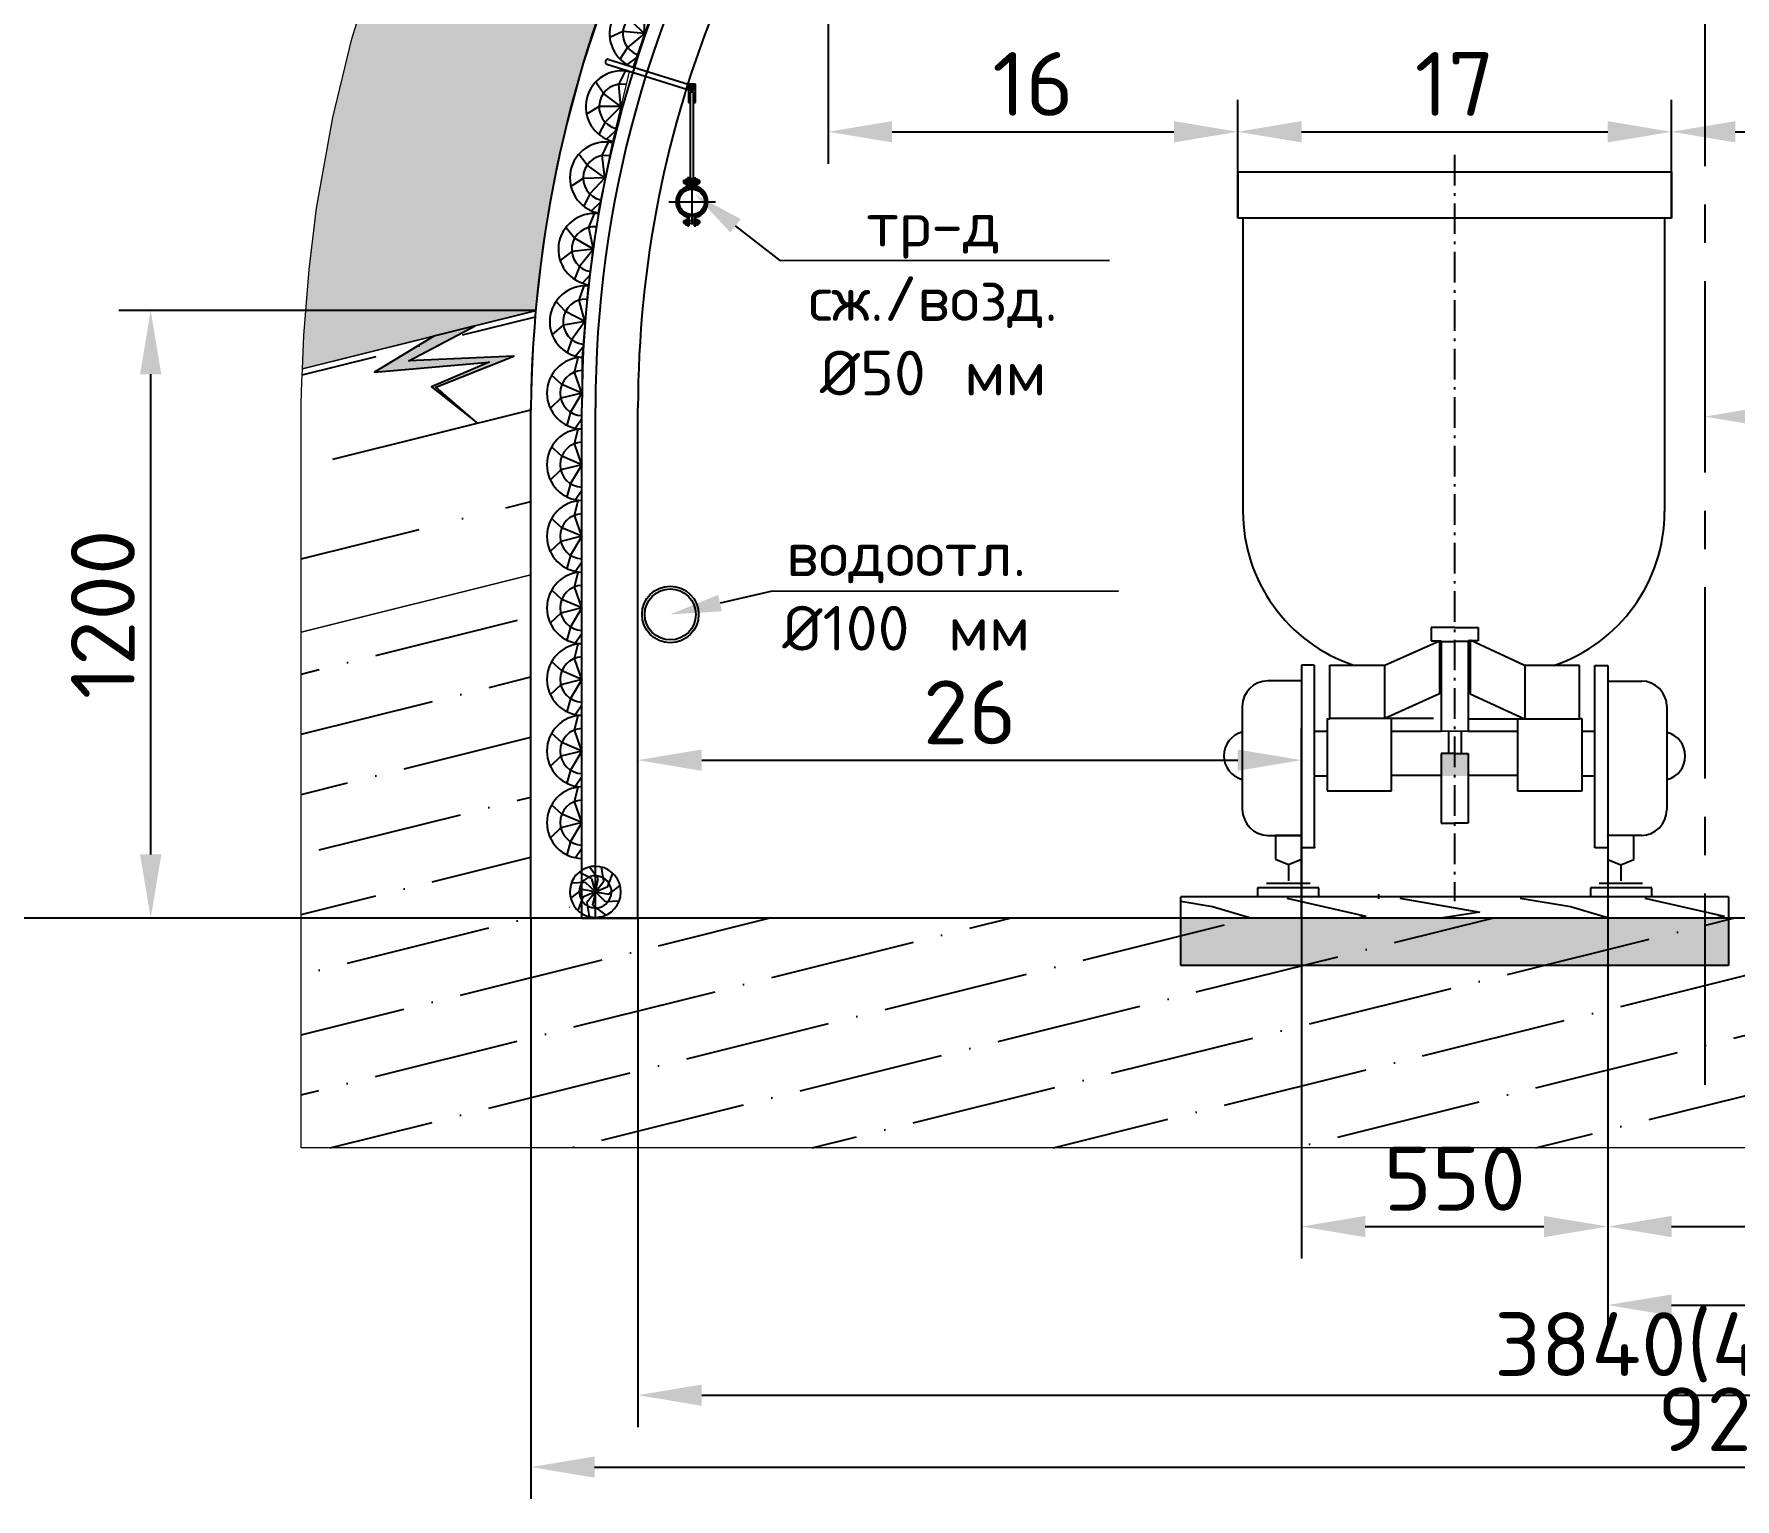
# Model space of a CAD drawing. Header units: millimetres. Extents: x 1757 to 4342, y -1901 to 53.
# Drawn here: x 3956.3 to 4023, y -1846.2 to -1788.8 of the extents above; entities that cross this region are included whole.
import ezdxf

# ---------------------------------------------------------------- set-up
doc = ezdxf.new("R2010")
doc.units = ezdxf.units.MM
doc.header["$LTSCALE"] = 0.1
for name, pattern in [('ACAD_ISO10W100', [18, 12, -3, 0, -3]), ('IRA2', [4, 2, -1, 0, -1]), ('осевая', [2, 1.25, -0.25, 0.25, -0.25])]:
    doc.linetypes.add(name, pattern=pattern)
for name, color, linetype in [('АП-112_22', 5, 'Continuous'), ('АП_138', 7, 'Continuous'), ('ВАГОН', 7, 'Continuous'), ('Д_Распорка', 7, 'Continuous'), ('Контур_112', 252, 'Continuous'), ('ОСИ', 1, 'ACAD_ISO10W100'), ('РЕЛЬС', 7, 'Continuous'), ('ШПАЛА', 252, 'Continuous')]:
    doc.layers.add(name, color=color, linetype=linetype)
doc.layers.add('Размеры', color=7, linetype='Continuous', lineweight=15)
doc.styles.get("Standard").update_dxf_attribs({"font": 'txt.shx'})
doc.dimstyles.new('ISO-25', dxfattribs={"dimtxt": 2.5, "dimasz": 2.5, "dimexe": 1.25, "dimexo": 0, "dimtad": 1, "dimdec": 0, "dimtxsty": 'Standard', "dimcen": 2.5, "dimadec": 0, "dimazin": 0, "dimtfac": 1, "dimtdec": 0, "dimtmove": 0, "dimatfit": 3, "dimfxl": 1, "dimarcsym": 0})

# ---------------------------------------------------------------- blocks, each defined once
blk = doc.blocks.new('*D669')
at = {"color": 0, "lineweight": -2}
for p, q in [((4021.773, -1760.892), (3953.289, -1760.892)), ((3954.539, -1820.973), (3954.539, -1763.392)), ((3979.975, -1823.473), (3953.289, -1823.473))]:
    blk.add_line(p, q, dxfattribs=at)
at = {"color": 0, "lineweight": 15}
for points in [[(3954.122, -1763.392), (3954.956, -1763.392), (3954.539, -1760.892)], [(3954.122, -1820.973), (3954.956, -1820.973), (3954.539, -1823.473)]]:
    blk.add_solid(points, dxfattribs=at)
at = {"layer": 'Defpoints', "color": 0, "lineweight": 15}
for p in [(3954.539, -1760.892), (4021.773, -1760.892), (3979.975, -1823.473)]:
    blk.add_point(p, dxfattribs=at)
at = {"color": 0, "lineweight": 0, "insert": (3952.664, -1792.183), "char_height": 2.5, "attachment_point": 5, "rotation": 90}
blk.add_mtext('2830(3080)', dxfattribs=at)
blk = doc.blocks.new('pfnzu')
at = {"color": 7, "lineweight": 0}
blk.add_line((142694.1, -82404), (142694.1, -82544.3), dxfattribs=at)
at = {"layer": 'Д_Распорка', "color": 253}
for p, q in [((142679.9, -82432.8), (142686.9, -82404.5)), ((142654.7, -82457.4), (142634.8, -82439)), ((142694.1, -82474.1), (142679.9, -82432.8)), ((142694.1, -82474.1), (142652.6, -82484.3)), ((142694.1, -82474.1), (142654.7, -82457.4)), ((142694.1, -82474.1), (142671.5, -82511.2)), ((142652.6, -82484.3), (142632.2, -82504.2)), ((142671.5, -82511.2), (142664.9, -82537.2)), ((142694.1, -82524.6), (142681.4, -82542.8))]:
    blk.add_line(p, q, dxfattribs=at)
at = {"layer": 'Д_Распорка', "color": 7}
blk.add_arc((142695.6, -82474.1), 70.2, 91.2316, 268.7684, dxfattribs=at)
at = {"layer": 'Д_Распорка', "color": 253}
blk.add_arc((142695.6, -82474.1), 44.2, 91.9563, 268.0437, dxfattribs=at)
blk = doc.blocks.new('*D671')
at = {"color": 0, "lineweight": -2}
for p, q in [((3979.975, -1823.473), (3979.975, -1843.416)), ((4063.571, -1823.473), (4063.571, -1843.416)), ((3982.475, -1842.166), (4061.071, -1842.166))]:
    blk.add_line(p, q, dxfattribs=at)
at = {"color": 0, "lineweight": 15}
for points in [[(3982.475, -1841.749), (3982.475, -1842.583), (3979.975, -1842.166)], [(4061.071, -1841.749), (4061.071, -1842.583), (4063.571, -1842.166)]]:
    blk.add_solid(points, dxfattribs=at)
at = {"layer": 'Defpoints', "color": 0, "lineweight": 15}
for p in [(3979.975, -1823.473), (4063.571, -1823.473), (4063.571, -1842.166)]:
    blk.add_point(p, dxfattribs=at)
at = {"color": 0, "lineweight": 0, "insert": (4021.773, -1840.291), "char_height": 2.5, "attachment_point": 5}
blk.add_mtext('3840(4180)', dxfattribs=at)
blk = doc.blocks.new('*D620')
at = {"color": 0, "lineweight": -2}
for p, q in [((3987.433, -1787.475), (3987.433, -1793.904)), ((4003.475, -1792.654), (4003.475, -1791.404)), ((3989.933, -1792.654), (4000.975, -1792.654))]:
    blk.add_line(p, q, dxfattribs=at)
at = {"color": 0, "lineweight": 15}
for points in [[(3989.933, -1792.237), (3989.933, -1793.07), (3987.433, -1792.654)], [(4000.975, -1792.237), (4000.975, -1793.07), (4003.475, -1792.654)]]:
    blk.add_solid(points, dxfattribs=at)
at = {"layer": 'Defpoints', "color": 0, "lineweight": 15}
for p in [(3987.433, -1787.475), (4003.475, -1792.654), (4003.475, -1792.654)]:
    blk.add_point(p, dxfattribs=at)
at = {"color": 0, "lineweight": 0, "insert": (3995.454, -1790.779), "char_height": 2.5, "attachment_point": 5}
blk.add_mtext('16', dxfattribs=at)
blk = doc.blocks.new('*D645')
at = {"color": 0, "lineweight": -2}
for p, q in [((4003.475, -1794.227), (4003.475, -1791.404)), ((4020.474, -1794.227), (4020.474, -1791.404)), ((4005.975, -1792.654), (4017.974, -1792.654))]:
    blk.add_line(p, q, dxfattribs=at)
at = {"color": 0, "lineweight": 15}
for points in [[(4005.975, -1792.237), (4005.975, -1793.07), (4003.475, -1792.654)], [(4017.974, -1792.237), (4017.974, -1793.07), (4020.474, -1792.654)]]:
    blk.add_solid(points, dxfattribs=at)
at = {"layer": 'Defpoints', "color": 0, "lineweight": 15}
for p in [(4020.474, -1792.654), (4003.475, -1794.227), (4020.474, -1794.227)]:
    blk.add_point(p, dxfattribs=at)
at = {"color": 0, "lineweight": 0, "insert": (4011.974, -1790.779), "char_height": 2.5, "attachment_point": 5}
blk.add_mtext('17', dxfattribs=at)
blk = doc.blocks.new('*D649')
at = {"color": 0, "lineweight": -2}
for p, q in [((4021.773, -1756.676), (3948.196, -1756.676)), ((3949.446, -1820.973), (3949.446, -1759.176)), ((4021.773, -1823.473), (3948.196, -1823.473))]:
    blk.add_line(p, q, dxfattribs=at)
at = {"color": 0, "lineweight": 15}
for points in [[(3949.03, -1759.176), (3949.863, -1759.176), (3949.446, -1756.676)], [(3949.03, -1820.973), (3949.863, -1820.973), (3949.446, -1823.473)]]:
    blk.add_solid(points, dxfattribs=at)
at = {"layer": 'Defpoints', "color": 0, "lineweight": 15}
for p in [(3949.446, -1756.676), (4021.773, -1756.676), (4021.773, -1823.473)]:
    blk.add_point(p, dxfattribs=at)
at = {"color": 0, "lineweight": 0, "insert": (3947.571, -1790.075), "char_height": 2.5, "attachment_point": 5, "rotation": 90}
blk.add_mtext('67', dxfattribs=at)
blk = doc.blocks.new('*D650')
at = {"color": 0, "lineweight": -2}
for p, q in [((3975.775, -1823.473), (3975.775, -1846.235)), ((4067.771, -1823.473), (4067.771, -1846.235)), ((3978.275, -1844.985), (4065.271, -1844.985))]:
    blk.add_line(p, q, dxfattribs=at)
at = {"color": 0, "lineweight": 15}
for points in [[(3978.275, -1844.568), (3978.275, -1845.401), (3975.775, -1844.985)], [(4065.271, -1844.568), (4065.271, -1845.401), (4067.771, -1844.985)]]:
    blk.add_solid(points, dxfattribs=at)
at = {"layer": 'Defpoints', "color": 0, "lineweight": 15}
for p in [(3975.775, -1823.473), (4067.771, -1823.473), (4067.771, -1844.985)]:
    blk.add_point(p, dxfattribs=at)
at = {"color": 0, "lineweight": 0, "insert": (4021.773, -1843.11), "char_height": 2.5, "attachment_point": 5}
blk.add_mtext('92', dxfattribs=at)
blk = doc.blocks.new('*D625')
at = {"color": 0, "lineweight": -2}
for p, q in [((3979.975, -1823.473), (3979.975, -1816.029)), ((4005.975, -1823.473), (4005.975, -1816.029)), ((3982.475, -1817.279), (4003.475, -1817.279))]:
    blk.add_line(p, q, dxfattribs=at)
at = {"color": 0, "lineweight": 15}
for points in [[(3982.475, -1816.862), (3982.475, -1817.696), (3979.975, -1817.279)], [(4003.475, -1816.862), (4003.475, -1817.696), (4005.975, -1817.279)]]:
    blk.add_solid(points, dxfattribs=at)
at = {"layer": 'Defpoints', "color": 0, "lineweight": 15}
for p in [(4005.975, -1817.279), (3979.975, -1823.473), (4005.975, -1823.473)]:
    blk.add_point(p, dxfattribs=at)
at = {"color": 0, "lineweight": 0, "insert": (3992.975, -1815.404), "char_height": 2.5, "attachment_point": 5}
blk.add_mtext('26', dxfattribs=at)
blk = doc.blocks.new('*D651')
at = {"color": 0, "lineweight": -2}
for p, q in [((4005.975, -1820.228), (4005.975, -1836.807)), ((4017.974, -1820.237), (4017.974, -1836.807)), ((4008.475, -1835.557), (4015.474, -1835.557))]:
    blk.add_line(p, q, dxfattribs=at)
at = {"color": 0, "lineweight": 15}
for points in [[(4008.475, -1835.141), (4008.475, -1835.974), (4005.975, -1835.557)], [(4015.474, -1835.141), (4015.474, -1835.974), (4017.974, -1835.557)]]:
    blk.add_solid(points, dxfattribs=at)
at = {"layer": 'Defpoints', "color": 0, "lineweight": 15}
for p in [(4005.975, -1820.228), (4017.974, -1820.237), (4017.974, -1835.557)]:
    blk.add_point(p, dxfattribs=at)
at = {"color": 0, "lineweight": 0, "insert": (4011.974, -1833.682), "char_height": 2.5, "attachment_point": 5}
blk.add_mtext('550', dxfattribs=at)
blk = doc.blocks.new('*D653')
at = {"color": 0, "lineweight": -2}
for p, q in [((4020.474, -1795.138), (4020.474, -1791.404)), ((4033.971, -1804.38), (4033.971, -1791.404)), ((4022.974, -1792.654), (4031.471, -1792.654))]:
    blk.add_line(p, q, dxfattribs=at)
at = {"color": 0, "lineweight": 15}
for points in [[(4022.974, -1792.237), (4022.974, -1793.07), (4020.474, -1792.654)], [(4031.471, -1792.237), (4031.471, -1793.07), (4033.971, -1792.654)]]:
    blk.add_solid(points, dxfattribs=at)
at = {"layer": 'Defpoints', "color": 0, "lineweight": 15}
for p in [(4033.971, -1792.654), (4020.474, -1795.138), (4033.971, -1804.38)]:
    blk.add_point(p, dxfattribs=at)
at = {"color": 0, "lineweight": 0, "insert": (4027.223, -1790.779), "char_height": 2.5, "attachment_point": 5}
blk.add_mtext('13', dxfattribs=at)
blk = doc.blocks.new('*D656')
at = {"color": 0, "lineweight": -2}
for p, q in [((4033.971, -1819.343), (4033.971, -1836.807)), ((4017.974, -1821.175), (4017.974, -1836.807)), ((4020.474, -1835.557), (4031.471, -1835.557))]:
    blk.add_line(p, q, dxfattribs=at)
at = {"color": 0, "lineweight": 15}
for points in [[(4020.474, -1835.141), (4020.474, -1835.974), (4017.974, -1835.557)], [(4031.471, -1835.141), (4031.471, -1835.974), (4033.971, -1835.557)]]:
    blk.add_solid(points, dxfattribs=at)
at = {"layer": 'Defpoints', "color": 0, "lineweight": 15}
for p in [(4033.971, -1819.343), (4017.974, -1821.175), (4033.971, -1835.557)]:
    blk.add_point(p, dxfattribs=at)
at = {"color": 0, "lineweight": 0, "insert": (4025.973, -1833.682), "char_height": 2.5, "attachment_point": 5}
blk.add_mtext('16', dxfattribs=at)
blk = doc.blocks.new('*D628')
at = {"color": 0, "lineweight": -2}
for p, q in [((4044.801, -1808.542), (4044.801, -1839.885)), ((4017.974, -1821.175), (4017.974, -1839.885)), ((4020.474, -1838.635), (4042.301, -1838.635))]:
    blk.add_line(p, q, dxfattribs=at)
at = {"color": 0, "lineweight": 15}
for points in [[(4020.474, -1838.219), (4020.474, -1839.052), (4017.974, -1838.635)], [(4042.301, -1838.219), (4042.301, -1839.052), (4044.801, -1838.635)]]:
    blk.add_solid(points, dxfattribs=at)
at = {"layer": 'Defpoints', "color": 0, "lineweight": 15}
for p in [(4044.801, -1808.542), (4017.974, -1821.175), (4044.801, -1838.635)]:
    blk.add_point(p, dxfattribs=at)
at = {"color": 0, "lineweight": 0, "insert": (4031.388, -1836.76), "char_height": 2.5, "attachment_point": 5}
blk.add_mtext('27', dxfattribs=at)
blk = doc.blocks.new('*D657')
at = {"color": 0, "lineweight": -2}
for p, q in [((4044.801, -1808.542), (4044.801, -1802.567)), ((4021.773, -1803.363), (4021.773, -1805.067)), ((4024.273, -1803.817), (4042.301, -1803.817))]:
    blk.add_line(p, q, dxfattribs=at)
at = {"color": 0, "lineweight": 15}
for points in [[(4024.273, -1803.4), (4024.273, -1804.233), (4021.773, -1803.817)], [(4042.301, -1803.4), (4042.301, -1804.233), (4044.801, -1803.817)]]:
    blk.add_solid(points, dxfattribs=at)
at = {"layer": 'Defpoints', "color": 0, "lineweight": 15}
for p in [(4021.773, -1803.363), (4044.801, -1803.817), (4044.801, -1808.542)]:
    blk.add_point(p, dxfattribs=at)
at = {"color": 0, "lineweight": 0, "insert": (4033.287, -1801.942), "char_height": 2.5, "attachment_point": 5}
blk.add_mtext('23', dxfattribs=at)
blk = doc.blocks.new('*D659')
at = {"color": 0, "lineweight": -2}
for p, q in [((3975.978, -1799.657), (3959.632, -1799.657)), ((3960.882, -1820.973), (3960.882, -1802.157)), ((3979.975, -1823.473), (3959.632, -1823.473))]:
    blk.add_line(p, q, dxfattribs=at)
at = {"color": 0, "lineweight": 15}
for points in [[(3960.466, -1802.157), (3961.299, -1802.157), (3960.882, -1799.657)], [(3960.466, -1820.973), (3961.299, -1820.973), (3960.882, -1823.473)]]:
    blk.add_solid(points, dxfattribs=at)
at = {"layer": 'Defpoints', "color": 0, "lineweight": 15}
for p in [(3960.882, -1799.657), (3975.978, -1799.657), (3979.975, -1823.473)]:
    blk.add_point(p, dxfattribs=at)
at = {"color": 0, "lineweight": 0, "insert": (3959.007, -1811.565), "char_height": 2.5, "attachment_point": 5, "rotation": 90}
blk.add_mtext('1200', dxfattribs=at)

msp = doc.modelspace()

# ---------------------------------------------------------------- hatches: boundary and pattern name
for color, points in [(253, [(3970.117, -1784.638), (3981.052, -1781.911), (3980.009, -1784.05), (3979.333, -1785.667), (3978.66, -1787.475), (3977.798, -1790.098), (3977.043, -1792.934), (3976.61, -1795.007), (3976.384, -1796.354), (3976.164, -1797.91), (3975.978, -1799.657), (3966.831, -1801.947), (3966.884, -1800.642), (3967.086, -1798.056), (3967.384, -1795.648), (3968.019, -1792.097), (3968.758, -1789.009)]), (256, [(3973.69, -1804.068), (3972.058, -1802.659), (3975.106, -1801.441), (3971.003, -1801.632), (3973.602, -1800.253), (3971.977, -1800.659), (3969.65, -1802.077), (3974.149, -1801.68), (3971.888, -1802.655)])]:
    msp.add_hatch(color=color).paths.add_polyline_path(points)
h = msp.add_hatch()
h.set_pattern_fill('ANSI36', color=256, scale=0.72, angle=329, style=0)
h.set_pattern_definition([(14, (-279873.9305, 278915.1453), (3.3286346, 3.185904574), [5.715, -1.143, 0, -1.143])])
h.paths.add_polyline_path([(3966.775, -1812.267), (3975.775, -1810.023), (3975.775, -1823.473), (4067.771, -1823.473), (4067.771, -1803.474), (4067.698, -1801.717), (4067.616, -1800.114), (4067.406, -1798.322), (4067.196, -1796.533), (4066.788, -1794.424), (4066.071, -1791.207), (4065.176, -1788.338), (4065.01, -1787.774), (4073.749, -1785.596), (4074.34, -1787.475), (4075.003, -1789.839), (4076.012, -1794.78), (4076.629, -1799.878), (4076.771, -1803.484), (4076.771, -1804.464), (4076.771, -1808.045), (4076.771, -1832.473), (3966.775, -1832.473)])
h = msp.add_hatch()
h.set_pattern_fill('ANSI36', color=256, scale=1.1, angle=329, style=0)
h.set_pattern_definition([(14, (-279873.9305, 278915.1453), (5.085413972, 4.86735421), [8.73125, -1.74625, 0, -1.74625])])
h.paths.add_polyline_path([(3966.831, -1801.947), (3975.977, -1799.666), (3975.894, -1800.599), (3975.835, -1802.037), (3975.786, -1803.225), (3975.775, -1803.911), (3975.775, -1810.023), (3966.775, -1812.267), (3966.775, -1803.289), (3966.809, -1802.461)])
at = {"lineweight": 0, "true_color": 0xffffff}
msp.add_hatch(color=7, dxfattribs=at).paths.add_polyline_path([(4001.243, -1823.473), (4001.243, -1825.327), (4022.706, -1825.327), (4022.706, -1823.473)])

# ---------------------------------------------------------------- linework, layer by layer
at = {"color": 7, "linetype": 'осевая', "ltscale": 60}
msp.add_line((4021.773, -1750.505), (4021.773, -1830.229), dxfattribs=at)
at = {"color": 7, "linetype": 'Continuous'}
for p, q in [((3978.761, -1790.007), (3981.967, -1791.007)), ((3978.827, -1789.816), (3981.98, -1790.799)), ((3982.224, -1790.787), (3981.96, -1790.787)), ((3981.96, -1790.787), (3981.96, -1791.509)), ((3982.036, -1790.845), (3981.98, -1790.942)), ((3982.148, -1790.845), (3982.036, -1790.845)), ((3982.203, -1790.942), (3982.148, -1790.845)), ((3982.224, -1791.506), (3982.224, -1790.787)), ((3981.96, -1791.509), (3982.026, -1791.509)), ((3981.98, -1790.942), (3982.036, -1791.039)), ((3982.036, -1791.039), (3982.148, -1791.039)), ((3982.148, -1791.039), (3982.203, -1790.942)), ((3982.15, -1791.506), (3982.224, -1791.506))]:
    msp.add_line(p, q, dxfattribs=at)
at = {"color": 7}
for p, q in [((3982.15, -1791.103), (3982.026, -1791.103)), ((3982.026, -1791.103), (3982.026, -1794.787)), ((3982.15, -1794.787), (3982.15, -1791.103)), ((3982.396, -1794.567), (3981.762, -1794.567)), ((3981.762, -1794.567), (3981.762, -1794.662)), ((3981.762, -1794.662), (3982.396, -1794.662)), ((3981.915, -1794.524), (3981.841, -1794.524)), ((3981.841, -1794.524), (3981.841, -1794.721)), ((3981.841, -1794.721), (3981.915, -1794.721)), ((3981.915, -1794.721), (3981.915, -1794.524)), ((3981.984, -1794.462), (3981.918, -1794.462)), ((3981.918, -1794.462), (3981.918, -1794.844)), ((3981.918, -1794.844), (3981.984, -1794.844)), ((3981.984, -1794.844), (3981.984, -1794.462)), ((3982.026, -1794.787), (3982.15, -1794.787)), ((3982.247, -1794.466), (3982.181, -1794.466)), ((3982.181, -1794.466), (3982.181, -1794.848)), ((3982.181, -1794.848), (3982.247, -1794.848)), ((3982.247, -1794.848), (3982.247, -1794.466)), ((3982.329, -1794.524), (3982.255, -1794.524)), ((3982.255, -1794.524), (3982.255, -1794.721)), ((3982.255, -1794.721), (3982.329, -1794.721)), ((3982.329, -1794.721), (3982.329, -1794.524)), ((3982.396, -1794.662), (3982.396, -1794.567)), ((3982.396, -1796.143), (3981.762, -1796.143)), ((3981.762, -1796.143), (3981.762, -1796.237)), ((3981.915, -1796.099), (3981.841, -1796.099)), ((3981.841, -1796.099), (3981.841, -1796.296)), ((3981.915, -1796.296), (3981.915, -1796.099)), ((3981.984, -1795.96), (3981.918, -1795.96)), ((3981.918, -1795.96), (3981.918, -1796.341)), ((3981.984, -1796.341), (3981.984, -1795.96)), ((3982.247, -1795.956), (3982.181, -1795.956)), ((3982.181, -1795.956), (3982.181, -1796.337)), ((3982.181, -1795.964), (3982.181, -1796.345)), ((3982.247, -1796.337), (3982.247, -1795.956)), ((3982.247, -1796.345), (3982.247, -1795.964)), ((3982.329, -1796.099), (3982.255, -1796.099)), ((3982.255, -1796.099), (3982.255, -1796.296)), ((3982.329, -1796.296), (3982.329, -1796.099)), ((3982.396, -1796.237), (3982.396, -1796.143)), ((3981.762, -1796.237), (3982.396, -1796.237)), ((3981.841, -1796.296), (3981.915, -1796.296)), ((3981.918, -1796.341), (3981.984, -1796.341)), ((3982.181, -1796.337), (3982.247, -1796.337)), ((3982.181, -1796.345), (3982.247, -1796.345)), ((3982.255, -1796.296), (3982.329, -1796.296)), ((3985.552, -1797.696), (3983.799, -1796.338)), ((3985.552, -1797.696), (3998.453, -1797.685)), ((3985.236, -1810.657), (3983.193, -1811.124)), ((3985.236, -1810.657), (3998.806, -1810.65)), ((4012.508, -1816.159), (4011.452, -1816.144))]:
    msp.add_line(p, q, dxfattribs=at)
at = {"color": 7, "linetype": 'IRA2', "ltscale": 20}
for p, q in [((3982.088, -1794.454), (3982.088, -1796.286)), ((3981.178, -1795.399), (3983.011, -1795.399)), ((3982.055, -1796.001), (3982.122, -1796.001)), ((3982.088, -1796.034), (3982.088, -1795.967))]:
    msp.add_line(p, q, dxfattribs=at)
at = {"color": 7, "lineweight": 0}
msp.add_line((3975.775, -1823.473), (4022.679, -1823.473), dxfattribs=at)
for points in [[(3970.117, -1784.638), (3981.052, -1781.911), (3980.009, -1784.05), (3979.333, -1785.667), (3978.66, -1787.475), (3977.798, -1790.098), (3977.043, -1792.934), (3976.61, -1795.007), (3976.384, -1796.354), (3976.164, -1797.91), (3975.978, -1799.657), (3966.831, -1801.947), (3966.884, -1800.642), (3967.086, -1798.056), (3967.384, -1795.648), (3968.019, -1792.097), (3968.758, -1789.009), (3970.117, -1784.638)], [(3975.775, -1823.473), (3975.775, -1803.474), (3975.894, -1800.599), (3976.063, -1798.715), (3976.265, -1797.105), (3976.502, -1795.604), (3976.91, -1793.523), (3977.588, -1790.795), (3978.173, -1788.853), (3979.043, -1786.389)], [(3966.831, -1801.947), (3975.977, -1799.666), (3975.894, -1800.599), (3975.835, -1802.037), (3975.786, -1803.225), (3975.775, -1803.911), (3975.775, -1810.023), (3966.775, -1812.267), (3966.775, -1803.289), (3966.809, -1802.461), (3966.831, -1801.947)], [(3966.775, -1812.267), (3975.775, -1810.023), (3975.775, -1810.023), (3975.775, -1810.023), (3975.775, -1810.023), (3975.775, -1810.023), (3975.775, -1810.023), (3975.775, -1810.023), (3975.775, -1810.023), (3975.775, -1810.023), (3975.775, -1823.473), (4067.771, -1823.473)], [(4076.771, -1832.473), (3966.775, -1832.473), (3966.775, -1812.267), (3966.775, -1812.267)], [(4067.771, -1823.473), (3975.775, -1823.473)], [(4001.243, -1823.473), (4001.243, -1825.327), (4022.706, -1825.327), (4022.706, -1823.473), (4001.243, -1823.473)]]:
    msp.add_lwpolyline(points, dxfattribs=at)
msp.add_lwpolyline([(3973.69, -1804.068), (3972.058, -1802.659), (3975.106, -1801.441), (3971.003, -1801.632), (3973.602, -1800.253), (3971.977, -1800.659), (3969.65, -1802.077), (3974.149, -1801.68), (3971.888, -1802.655), (3973.69, -1804.068)])
at = {"color": 7, "linetype": 'Continuous'}
for radius in [0.115, 0.0468]:
    msp.add_circle((3982.092, -1790.934), radius, dxfattribs=at)
at = {"color": 7}
for centre, radius in [((3982.088, -1795.399), 0.554), ((3982.088, -1795.399), 0.5), ((3981.243, -1811.568), 1.108), ((3981.243, -1811.568), 1)]:
    msp.add_circle(centre, radius, dxfattribs=at)
for centre, radius, start, end in [((3978.799, -1789.913), 0.101, 74.1137, 251.26331), ((3982.088, -1795.399), 0.626, 105.74624, 254.25376), ((3982.088, -1795.399), 0.587, 106.80845, 253.19155), ((3982.088, -1795.399), 0.626, 284.70805, 75.29195), ((3982.088, -1795.399), 0.587, 285.69659, 74.30341)]:
    msp.add_arc(centre, radius, start, end, dxfattribs=at)
for points in [[(3984.003, -1796.075), (3983.594, -1796.602), (3982.217, -1795.114)], [(3983.267, -1811.448), (3983.118, -1810.799), (3981.243, -1811.568)]]:
    msp.add_solid(points, dxfattribs=at)
at = {"layer": 'АП-112_22', "color": 7}
for p, q in [((3977.777, -1823.473), (3977.777, -1803.474)), ((3978.305, -1823.473), (3978.305, -1803.474)), ((3979.975, -1823.473), (3979.975, -1803.474)), ((3977.777, -1823.473), (3979.975, -1823.473))]:
    msp.add_line(p, q, dxfattribs=at)
for radius, start in [(42.198, 135.3462), (44.396, 149.1632), (43.867, 149.15338)]:
    msp.add_arc((4022.173, -1803.474), radius, start, 180, dxfattribs=at)
at = {"layer": 'АП_138', "color": 7}
msp.add_line((3979.975, -1823.473), (3977.512, -1823.473), dxfattribs=at)
at = {"layer": 'ВАГОН', "color": 7}
for p, q in [((4003.475, -1794.227), (4003.475, -1796.031)), ((4003.475, -1796.04), (4003.475, -1794.227)), ((4003.475, -1794.227), (4020.474, -1794.227)), ((4020.474, -1794.227), (4020.474, -1796.04)), ((4020.474, -1796.04), (4020.474, -1794.236)), ((4020.474, -1796.04), (4003.475, -1796.04)), ((4003.68, -1796.031), (4003.68, -1807.522)), ((4020.201, -1796.04), (4020.201, -1807.531)), ((4011.985, -1812.086), (4011.06, -1812.086)), ((4011.06, -1812.086), (4011.06, -1812.6)), ((4011.976, -1812.086), (4012.901, -1812.086)), ((4012.901, -1812.086), (4012.901, -1812.6)), ((4009.24, -1813.557), (4011.381, -1812.6)), ((4011.06, -1812.6), (4011.452, -1812.6)), ((4011.381, -1812.581), (4011.381, -1814.675)), ((4011.452, -1812.6), (4011.452, -1816.159)), ((4011.452, -1812.634), (4011.985, -1812.634)), ((4012.508, -1812.634), (4011.976, -1812.634)), ((4012.901, -1812.6), (4012.508, -1812.6)), ((4012.508, -1812.6), (4012.508, -1816.159)), ((4014.709, -1813.566), (4012.579, -1812.581)), ((4012.579, -1812.581), (4012.579, -1814.675)), ((4006.475, -1813.557), (4005.975, -1813.557)), ((4005.975, -1813.557), (4005.975, -1820.701)), ((4006.479, -1820.701), (4006.479, -1813.557)), ((4007.084, -1813.557), (4009.24, -1813.557)), ((4007.084, -1815.651), (4007.084, -1813.557)), ((4009.226, -1813.557), (4009.226, -1815.66)), ((4005.975, -1814.173), (4004.656, -1814.173)), ((4016.865, -1813.566), (4014.709, -1813.566)), ((4014.723, -1813.566), (4014.723, -1815.669)), ((4016.865, -1815.66), (4016.865, -1813.566)), ((4017.47, -1820.71), (4017.47, -1813.566)), ((4017.474, -1813.566), (4017.974, -1813.566)), ((4017.974, -1813.566), (4017.974, -1820.71)), ((4017.974, -1814.182), (4019.293, -1814.182)), ((4011.381, -1814.675), (4009.24, -1815.651)), ((4012.579, -1814.675), (4014.709, -1815.66)), ((4003.656, -1815.173), (4003.656, -1819.208)), ((4020.293, -1815.182), (4020.293, -1819.217)), ((4006.47, -1816.15), (4006.975, -1816.15)), ((4006.982, -1815.658), (4007.091, -1815.658)), ((4006.983, -1815.651), (4006.983, -1818.484)), ((4011.143, -1815.651), (4007.084, -1815.651)), ((4009.503, -1818.484), (4009.503, -1815.651)), ((4009.542, -1816.144), (4011.452, -1816.144)), ((4011.733, -1816.159), (4011.733, -1817.049)), ((4012.228, -1816.159), (4012.228, -1817.049)), ((4012.508, -1815.66), (4016.865, -1815.66)), ((4014.407, -1816.153), (4012.508, -1816.153)), ((4014.446, -1818.493), (4014.446, -1815.66)), ((4016.977, -1815.664), (4016.867, -1815.664)), ((4016.966, -1815.66), (4016.966, -1818.493)), ((4017.479, -1816.159), (4016.974, -1816.159)), ((4011.985, -1817.014), (4011.452, -1817.014)), ((4011.452, -1817.014), (4011.452, -1819.752)), ((4011.976, -1817.014), (4012.508, -1817.014)), ((4012.508, -1817.014), (4012.508, -1819.752)), ((4006.47, -1817.895), (4006.975, -1817.895)), ((4009.542, -1817.868), (4011.452, -1817.868)), ((4014.407, -1817.877), (4012.508, -1817.877)), ((4017.479, -1817.904), (4016.974, -1817.904)), ((4006.983, -1818.484), (4009.503, -1818.484)), ((4016.966, -1818.493), (4014.446, -1818.493)), ((4004.656, -1820.228), (4005.975, -1820.228)), ((4011.452, -1819.752), (4011.985, -1819.752)), ((4012.508, -1819.752), (4011.976, -1819.752)), ((4005.975, -1820.701), (4006.479, -1820.701)), ((4017.974, -1820.71), (4017.47, -1820.71)), ((4019.293, -1820.237), (4017.974, -1820.237))]:
    msp.add_line(p, q, dxfattribs=at)
for centre, radius, start, end in [((4010.049, -1807.522), 6.369, 180, 251.37652), ((4013.833, -1807.531), 6.369, 288.62348, 0), ((4004.656, -1815.173), 1, 90, 180), ((4019.293, -1815.182), 1, 0, 90), ((4003.895, -1817.108), 0.959, 105.46233, 254.53767), ((4020.054, -1817.117), 0.959, 285.46233, 74.53767), ((4004.691, -1819.194), 1.035, 180.80202, 268.06345), ((4019.258, -1819.203), 1.035, 271.93655, 359.19798)]:
    msp.add_arc(centre, radius, start, end, dxfattribs=at)
for p in [(4005.975, -1820.208), (4017.974, -1820.217), (4006.479, -1820.701)]:
    msp.add_point(p, dxfattribs=at)
for points in [[(4011.479, -1817.049), (4012.011, -1817.049), (4011.479, -1817.904), (4012.011, -1817.904)], [(4012.508, -1817.049), (4011.976, -1817.049), (4012.508, -1817.904), (4011.976, -1817.904)]]:
    msp.add_solid(points, dxfattribs=at)
at = {"layer": 'Д_Распорка', "color": 7}
for p, q in [((3978.409, -1821.918), (3978.079, -1821.468)), ((3978.634, -1822.021), (3978.543, -1821.471)), ((3977.925, -1822.068), (3977.368, -1822.095)), ((3978.164, -1821.927), (3977.668, -1821.671)), ((3978.305, -1822.442), (3977.925, -1822.068)), ((3978.305, -1822.442), (3978.164, -1821.927)), ((3978.305, -1822.442), (3978.409, -1821.918)), ((3978.305, -1822.442), (3978.634, -1822.021)), ((3978.797, -1822.234), (3978.986, -1821.709)), ((3978.831, -1822.535), (3979.275, -1822.197)), ((3977.78, -1822.349), (3977.336, -1822.687)), ((3977.814, -1822.65), (3977.625, -1823.175)), ((3978.305, -1822.442), (3977.78, -1822.349)), ((3978.305, -1822.442), (3977.814, -1822.65)), ((3978.305, -1822.442), (3977.977, -1822.863)), ((3977.977, -1822.863), (3978.067, -1823.413)), ((3978.305, -1822.442), (3978.189, -1822.963)), ((3978.268, -1822.458), (3978.797, -1822.234)), ((3978.32, -1822.456), (3978.686, -1822.816)), ((3978.379, -1822.455), (3978.831, -1822.535)), ((3978.686, -1822.816), (3979.243, -1822.789)), ((3977.282, -1823.03), (3977.288, -1823.038)), ((3978.189, -1822.963), (3978.716, -1823.354))]:
    msp.add_line(p, q, dxfattribs=at)
for radius, start, end in [(1, 90, 288.66291), (1, 288.66291, 90), (0.63, 90, 301.28112), (0.63, 300.54646, 90)]:
    msp.add_arc((3978.305, -1822.442), radius, start, end, dxfattribs=at)
at = {"layer": 'Контур_112', "color": 7}
for p, q in [((3975.775, -1823.473), (3975.775, -1803.474)), ((4067.771, -1823.473), (3977.777, -1823.473)), ((4067.771, -1823.473), (3977.777, -1823.473))]:
    msp.add_line(p, q, dxfattribs=at)
msp.add_arc((4025.185, -1804.069), 49.413, 132.88886, 179.3098, dxfattribs=at)
at = {"layer": 'ОСИ', "color": 7}
msp.add_line((4011.974, -1793.559), (4011.974, -1822.81), dxfattribs=at)
at = {"layer": 'Размеры', "color": 7}
msp.add_point((4005.975, -1820.228), dxfattribs=at)
at = {"layer": 'РЕЛЬС', "color": 7, "linetype": 'Continuous'}
for p, q in [((4005.975, -1820.228), (4004.951, -1820.228)), ((4004.951, -1820.228), (4004.951, -1821.165)), ((4005.975, -1821.165), (4005.975, -1820.228)), ((4018.998, -1820.237), (4017.974, -1820.237)), ((4017.974, -1820.237), (4017.974, -1821.175)), ((4018.998, -1821.175), (4018.998, -1820.237)), ((4004.951, -1821.165), (4005.463, -1821.374)), ((4005.463, -1821.374), (4005.975, -1821.165)), ((4005.463, -1821.39), (4005.463, -1822.015)), ((4017.974, -1821.175), (4018.486, -1821.383)), ((4018.486, -1821.383), (4018.998, -1821.175)), ((4018.486, -1821.39), (4018.486, -1822.015)), ((4006.316, -1822.119), (4004.61, -1822.119)), ((4019.339, -1822.119), (4017.633, -1822.119)), ((4006.655, -1822.281), (4004.248, -1822.281)), ((4004.248, -1822.281), (4004.248, -1822.626)), ((4006.655, -1822.626), (4006.655, -1822.281)), ((4019.706, -1822.281), (4017.3, -1822.281)), ((4017.3, -1822.281), (4017.3, -1822.626)), ((4019.706, -1822.626), (4019.706, -1822.281))]:
    msp.add_line(p, q, dxfattribs=at)
at = {"layer": 'ШПАЛА', "color": 7}
for p, q in [((4009.303, -1822.64), (4001.243, -1822.64)), ((4001.243, -1825.327), (4001.243, -1822.64)), ((4001.243, -1822.807), (4002.484, -1823.014)), ((4005.402, -1822.684), (4008.5, -1823.398)), ((4008.992, -1822.535), (4008.992, -1822.721)), ((4022.706, -1822.64), (4009.203, -1822.64)), ((4009.827, -1822.684), (4011.398, -1822.959)), ((4014.54, -1822.684), (4016.516, -1823.014)), ((4019.434, -1822.684), (4022.531, -1823.398)), ((4022.706, -1822.64), (4022.706, -1825.327)), ((4009.303, -1823.473), (4001.243, -1823.473)), ((4002.484, -1823.014), (4004.03, -1823.473)), ((4008.5, -1823.398), (4008.191, -1823.473)), ((4022.706, -1823.473), (4009.154, -1823.473)), ((4011.398, -1822.959), (4012.969, -1823.233)), ((4012.969, -1823.233), (4011.437, -1823.473)), ((4016.516, -1823.014), (4018.062, -1823.473)), ((4022.531, -1823.398), (4022.222, -1823.473)), ((4022.706, -1825.327), (4001.243, -1825.327))]:
    msp.add_line(p, q, dxfattribs=at)

# ---------------------------------------------------------------- block references
at = {"color": 7, "lineweight": 0, "zscale": 0.019999051}
for p, xscale, yscale, rotation in [((1820.548, 701.214), 0.01999905100690133, 0.01999905100089469, 340.9634288137084), ((1593.185, 482.282), 0.01999905100690059, 0.01999905100092292, 346.40591101911), ((1518.918, 399.62), 0.01999905100689943, 0.01999905100092056, 348.2944654018243), ((1361.756, 207.355), 0.01999905100383752, 0.01999905100092577, 352.569456527911), ((1267.827, 76.059), 0.01999905100093137, 0.01999905100090073, 355.3324617896644)]:
    msp.add_blockref('pfnzu', p, dxfattribs=dict(at, xscale=xscale, yscale=yscale, rotation=rotation))
at = {"color": 7, "lineweight": 0, "xscale": 0.01999905100092292, "yscale": 0.01999905100092292, "zscale": 0.019999051}
for p in [(1124.031, -153.492), (1124.031, -156.297), (1124.031, -159.103), (1124.031, -161.909), (1124.031, -164.714), (1124.031, -167.52), (1124.031, -170.325)]:
    msp.add_blockref('pfnzu', p, dxfattribs=at)

# ---------------------------------------------------------------- texts
at = {"color": 7, "lineweight": 0, "char_height": 1.7499, "width": 18.05981, "attachment_point": 5}
for s, insert in [('тр-д \\Pсж./возд.\\P%%C50 мм', (3991.54, -1799.191)), ('водоотл. \\P%%C100 мм', (3990.484, -1810.652))]:
    msp.add_mtext(s, dxfattribs=dict(at, insert=insert))

# ---------------------------------------------------------------- dimensions: what is measured, and where the dimension line sits
at = {"color": 7, "lineweight": 0}
dim = msp.add_linear_dim(base=(3949.446, -1756.676), p1=(4021.773, -1823.473), p2=(4021.773, -1756.676), angle=90, dimstyle='ISO-25', dxfattribs=at)
dim.commit()
dim.dimension.update_dxf_attribs({"geometry": '*D649', "text_midpoint": (3947.571, -1790.075)})
for base, p2, text, picture, middle in [((3954.539, -1760.892), (4021.773, -1760.892), '2830(3080)', '*D669', (3952.664, -1792.183)), ((3960.882, -1799.657), (3975.978, -1799.657), '1200', '*D659', (3959.007, -1811.565))]:
    dim = msp.add_linear_dim(base=base, p1=(3979.975, -1823.473), p2=p2, angle=90, text=text, dimstyle='ISO-25', dxfattribs=at)
    dim.commit()
    dim.dimension.update_dxf_attribs({"geometry": picture, "text_midpoint": middle})
for base, p1, p2, picture, middle in [((4003.475, -1792.654), (3987.433, -1787.475), (4003.475, -1792.654), '*D620', (3995.454, -1790.779)), ((4033.971, -1792.654), (4020.474, -1795.138), (4033.971, -1804.38), '*D653', (4027.223, -1790.779)), ((4044.801, -1803.817), (4021.773, -1803.363), (4044.801, -1808.542), '*D657', (4033.287, -1801.942)), ((4044.801, -1838.635), (4017.974, -1821.175), (4044.801, -1808.542), '*D628', (4031.388, -1836.76)), ((4005.975, -1817.279), (3979.975, -1823.473), (4005.975, -1823.473), '*D625', (3992.975, -1815.404)), ((4033.971, -1835.557), (4017.974, -1821.175), (4033.971, -1819.343), '*D656', (4025.973, -1833.682)), ((4067.771, -1844.985), (3975.775, -1823.473), (4067.771, -1823.473), '*D650', (4021.773, -1843.11))]:
    dim = msp.add_linear_dim(base=base, p1=p1, p2=p2, dimstyle='ISO-25', dxfattribs=at)
    dim.commit()
    dim.dimension.update_dxf_attribs({"geometry": picture, "text_midpoint": middle})
dim = msp.add_linear_dim(base=(4020.474, -1792.654), p1=(4003.475, -1794.227), p2=(4020.474, -1794.227), dimstyle='ISO-25', dxfattribs=at)
dim.commit()
dim.dimension.update_dxf_attribs({"geometry": '*D645', "text_midpoint": (4011.974, -1792.654), "dimtype": 160})
for base, p1, p2, text, picture, middle in [((4017.974, -1835.557), (4005.975, -1820.228), (4017.974, -1820.237), '550', '*D651', (4011.974, -1833.682)), ((4063.571, -1842.166), (3979.975, -1823.473), (4063.571, -1823.473), '3840(4180)', '*D671', (4021.773, -1840.291))]:
    dim = msp.add_linear_dim(base=base, p1=p1, p2=p2, text=text, dimstyle='ISO-25', dxfattribs=at)
    dim.commit()
    dim.dimension.update_dxf_attribs({"geometry": picture, "text_midpoint": middle})

doc.saveas('drawing.dxf')
